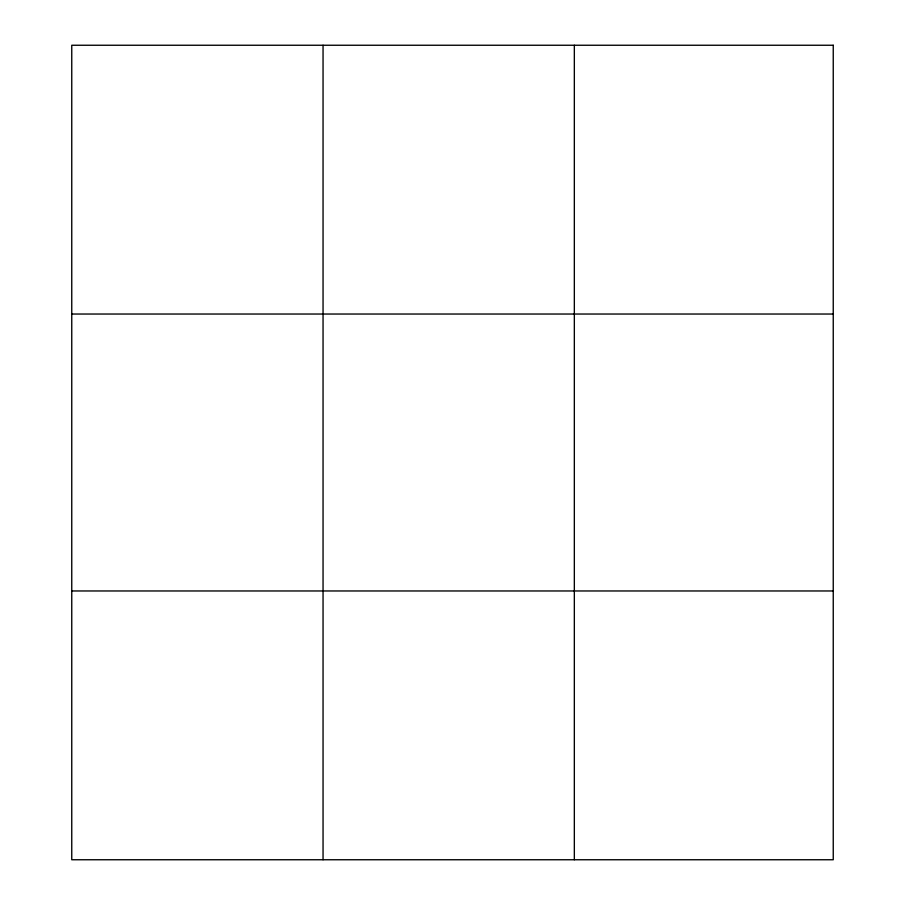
<?xml version="1.0" encoding="UTF-8"?>
<svg xmlns="http://www.w3.org/2000/svg" width="905" height="905" viewBox="0 0 905 905"><rect width="100%" height="100%" fill="white"/><g stroke="black" fill="none" stroke-linecap="round" stroke-linejoin="round"><path stroke-width="1.36" d="M323.051 45.25L323.051 859.75M574.336 45.25L574.336 859.75M71.755 314.035L833.245 314.035M71.755 590.965L833.245 590.965M833.245 45.25L833.245 859.75L71.755 859.75L71.755 45.25L833.245 45.25"/></g></svg>
